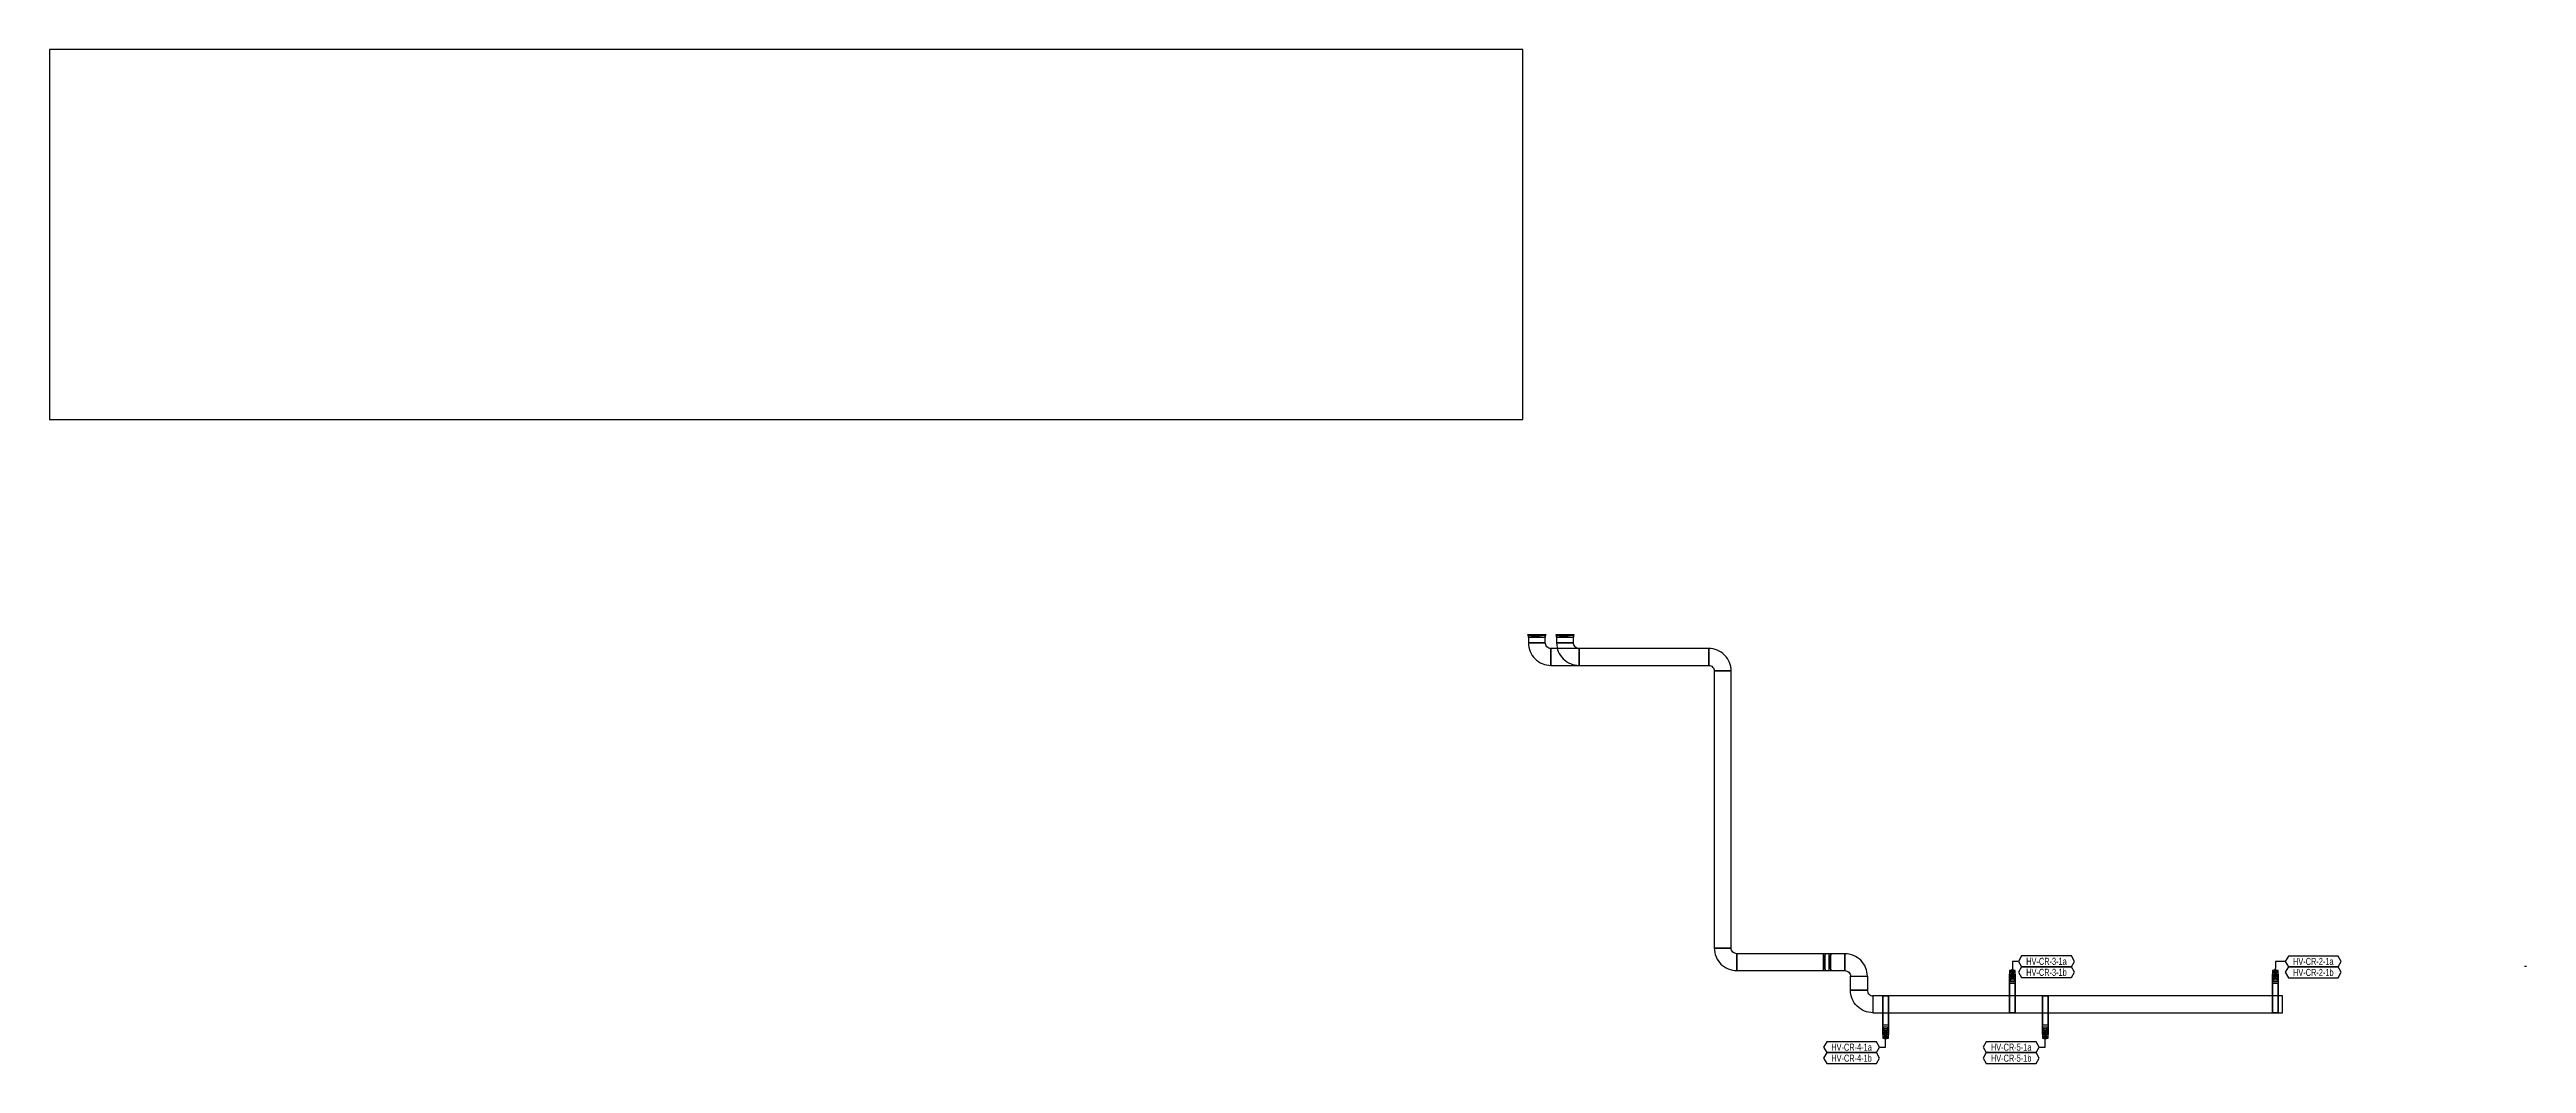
# Model space of a CAD drawing. Header units: millimetres. Extents: x 14100 to 374841, y -351975 to 881100.
# Drawn here: x 14100 to 146004, y 827105 to 881100 of the extents above; entities that cross this region are included whole.
import ezdxf
from ezdxf.enums import TextEntityAlignment as Align

# ---------------------------------------------------------------- set-up
doc = ezdxf.new("R2010")
doc.units = ezdxf.units.MM
doc.header["$LTSCALE"] = 150
doc.layers.get('Defpoints').update_dxf_attribs({"color": 150})
for name, color, linetype in [('-----26 Electrical Cable Tray_HV_UT A', 1, 'Continuous'), ('-----26 Electrical Cable Tray_HV_UT B', 71, 'Continuous'), ('-----29 주기', 1, 'Continuous'), ('-----30 Text', 2, 'Continuous'), ('-----99 Cable Schedule', 2, 'Continuous'), ('A-HAT-MATL', 8, 'Continuous')]:
    doc.layers.add(name, color=color, linetype=linetype)
doc.styles.add('ELEC', font='')
doc.styles.get('ELEC').set_extended_font_data('Dotum')

# ---------------------------------------------------------------- blocks, each defined once
blk = doc.blocks.new('A$550585017316')
at = {"color": 0}
for p, q in [((400, 300), (0, 300)), ((0, 300), (0, 0)), ((0, 0), (400, 0)), ((500, 300), (400, 300)), ((400, 0), (500, 0)), ((500, 0), (500, 300))]:
    blk.add_line(p, q, dxfattribs=at)
at = {"color": 8}
for p, q in [((100, 0), (0, 300)), ((0, 0), (100, 300)), ((100, 150), (400, 300)), ((100, 300), (100, 0)), ((100, 150), (400, 0)), ((400, 0), (400, 300))]:
    blk.add_line(p, q, dxfattribs=at)
blk = doc.blocks.new('A$C9a0ab699')
h = blk.add_hatch(color=0)
edge = h.paths.add_edge_path()
edge.add_arc((64, 64), 64, 720, 1080, ccw=False)
at = {"color": 0}
blk.add_circle((64, 64), 64, dxfattribs=at)

msp = doc.modelspace()

# ---------------------------------------------------------------- linework, layer by layer
at = {"layer": '-----26 Electrical Cable Tray_HV_UT A', "elevation": 0}
for points in [[(92854, 849905), (92854, 849805), (93754, 849805), (93754, 849905)], [(93754, 849505), (93754, 849905), (92854, 849905), (92854, 849505)], [(103654, 833250), (103654, 848005), (102754, 848005), (102754, 833250)], [(103954, 832050), (109704, 832050), (109704, 832950), (103954, 832950)], [(108954, 832050), (108954, 832950), (108854, 832950), (108854, 832050)], [(110904, 831750), (110904, 831005), (110004, 831005), (110004, 831750)], [(118478, 831359), (118478, 829809), (118778, 829809), (118778, 831359)], [(132479, 831355), (132479, 829805), (132779, 829805), (132779, 831355)], [(111204, 829805), (133004, 829805), (133004, 830705), (111204, 830705)], [(112029, 829155), (112029, 830705), (111729, 830705), (111729, 829155)], [(120529, 829155), (120529, 830705), (120229, 830705), (120229, 829155)]]:
    msp.add_lwpolyline(points, close=True, dxfattribs=at)
for points in [[(93754, 849905), (92854, 849805)], [(92854, 849905), (93754, 849805)], [(108854, 832950), (108954, 832050)], [(108954, 832950), (108854, 832050)]]:
    msp.add_lwpolyline(points, dxfattribs=at)
at = {"layer": '-----26 Electrical Cable Tray_HV_UT A'}
for points in [[(94054, 849205), (94054, 849205, -0.4142136), (93754, 849505), (93754, 849505), (92854, 849505, 0.4142136), (94054, 848305)], [(102454, 848305), (102454, 848305, -0.4142136), (102754, 848005), (102754, 848005), (103654, 848005, 0.4142136), (102454, 849205)]]:
    msp.add_lwpolyline(points, format="xyb", close=True, dxfattribs=at)
msp.add_lwpolyline([(94054, 848305), (102454, 848305), (102454, 849205), (94054, 849205)], close=True, dxfattribs=at)
at = {"layer": '-----26 Electrical Cable Tray_HV_UT A', "elevation": 0}
for points in [[(103954, 832950), (103954, 832950, -0.4142136), (103654, 833250), (103654, 833250), (102754, 833250, 0.4142136), (103954, 832050)], [(109704, 832050), (109704, 832050, -0.4142136), (110004, 831750), (110004, 831750), (110904, 831750, 0.4142136), (109704, 832950)], [(110904, 831005), (110904, 831005, 0.4142136), (111204, 830705), (111204, 830705), (111204, 829805, -0.4142136), (110004, 831005)]]:
    msp.add_lwpolyline(points, format="xyb", close=True, dxfattribs=at)
at = {"layer": '-----26 Electrical Cable Tray_HV_UT B', "elevation": 0}
for points in [[(94354, 849905), (94354, 849805), (95254, 849805), (95254, 849905)], [(95254, 849505), (95254, 849905), (94354, 849905), (94354, 849505)], [(103654, 833250), (103654, 848005), (102754, 848005), (102754, 833250)], [(103954, 832050), (109704, 832050), (109704, 832950), (103954, 832950)], [(108654, 832050), (108654, 832950), (108554, 832950), (108554, 832050)], [(110904, 831750), (110904, 831005), (110004, 831005), (110004, 831750)], [(118779, 831555), (118779, 829805), (118479, 829805), (118479, 831555)], [(132779, 831555), (132780, 829805), (132480, 829805), (132479, 831555)], [(111204, 829805), (133004, 829805), (133004, 830705), (111204, 830705)], [(111728, 828955), (111729, 830705), (112029, 830705), (112028, 828955)], [(120229, 828955), (120229, 830705), (120529, 830705), (120529, 828955)]]:
    msp.add_lwpolyline(points, close=True, dxfattribs=at)
for points in [[(95254, 849905), (94354, 849805)], [(94354, 849905), (95254, 849805)], [(108554, 832950), (108654, 832050)], [(108654, 832950), (108554, 832050)]]:
    msp.add_lwpolyline(points, dxfattribs=at)
at = {"layer": '-----26 Electrical Cable Tray_HV_UT B'}
for points in [[(95554, 849205), (95554, 849205, -0.4142136), (95254, 849505), (95254, 849505), (94354, 849505, 0.4142136), (95554, 848305)], [(102454, 848305), (102454, 848305, -0.4142136), (102754, 848005), (102754, 848005), (103654, 848005, 0.4142136), (102454, 849205)]]:
    msp.add_lwpolyline(points, format="xyb", close=True, dxfattribs=at)
msp.add_lwpolyline([(95554, 848305), (102454, 848305), (102454, 849205), (95554, 849205)], close=True, dxfattribs=at)
at = {"layer": '-----26 Electrical Cable Tray_HV_UT B', "elevation": 0}
for points in [[(103954, 832950), (103954, 832950, -0.4142136), (103654, 833250), (103654, 833250), (102754, 833250, 0.4142136), (103954, 832050)], [(109704, 832050), (109704, 832050, -0.4142136), (110004, 831750), (110004, 831750), (110904, 831750, 0.4142136), (109704, 832950)], [(110904, 831005), (110904, 831005, 0.4142136), (111204, 830705), (111204, 830705), (111204, 829805, -0.4142136), (110004, 831005)]]:
    msp.add_lwpolyline(points, format="xyb", close=True, dxfattribs=at)
at = {"layer": '-----29 주기', "elevation": 0}
for points in [[(119121, 832832), (118955, 832543), (119121, 832254), (121767, 832254), (121934, 832543), (121767, 832832)], [(119121, 832254), (118955, 831965), (119121, 831677), (121767, 831677), (121934, 831965), (121767, 832254)], [(117240, 828260), (117073, 827971), (117240, 827683), (119886, 827683), (120052, 827971), (119886, 828260)], [(117240, 827683), (117073, 827394), (117240, 827105), (119886, 827105), (120052, 827394), (119886, 827683)]]:
    msp.add_lwpolyline(points, close=True, dxfattribs=at)
at = {"layer": '-----29 주기'}
for points in [[(133329, 832827), (133162, 832539), (133329, 832250), (135975, 832250), (136142, 832539), (135975, 832827)], [(133329, 832250), (133162, 831961), (133329, 831672), (135975, 831672), (136142, 831961), (135975, 832250)], [(108740, 828260), (108573, 827971), (108740, 827682), (111385, 827682), (111552, 827971), (111385, 828260)], [(108740, 827682), (108573, 827394), (108740, 827105), (111385, 827105), (111552, 827394), (111385, 827682)]]:
    msp.add_lwpolyline(points, close=True, dxfattribs=at)
at = {"layer": '-----99 Cable Schedule', "color": 1, "elevation": 0}
for points in [[(118955, 832543), (118631, 832543), (118628, 831809)], [(120052, 827971), (120376, 827971), (120379, 828705)]]:
    msp.add_lwpolyline(points, dxfattribs=at)
at = {"layer": '-----99 Cable Schedule', "color": 1}
for points in [[(133162, 832539), (132631, 832539), (132629, 831805)], [(111552, 827971), (111876, 827971), (111879, 828705)]]:
    msp.add_lwpolyline(points, dxfattribs=at)
at = {"color": 0, "elevation": 0}
for points in [[(92829, 849905), (92829, 849955), (93779, 849955), (93779, 849905), (92829, 849905)], [(92879, 849805), (92854, 849805), (92854, 849905), (93754, 849905), (93754, 849805), (93729, 849805)], [(94329, 849905), (94329, 849955), (95279, 849955), (95279, 849905), (94329, 849905)], [(94379, 849805), (94354, 849805), (94354, 849905), (95254, 849905), (95254, 849805), (95229, 849805)]]:
    msp.add_lwpolyline(points, dxfattribs=at)
at = {"layer": 'A-HAT-MATL', "elevation": 0}
msp.add_lwpolyline([(146004, 832275), (145904, 832275)], dxfattribs=at)
at = {"layer": 'Defpoints', "elevation": 0}
msp.add_lwpolyline([(92554, 881100), (14100, 881100), (14100, 861405), (92554, 861405)], close=True, dxfattribs=at)

# ---------------------------------------------------------------- block references
at = {"layer": '-----26 Electrical Cable Tray_HV_UT A', "xscale": -1}
for p, rotation in [((118778, 831859), 90), ((132779, 831855), 90), ((111729, 828655), 270), ((120229, 828655), 270)]:
    msp.add_blockref('A$550585017316', p, dxfattribs=dict(at, rotation=rotation))
at = {"layer": '-----26 Electrical Cable Tray_HV_UT B'}
for p, rotation in [((118479, 832055, 0), 270), ((132479, 832055), 270), ((112028, 828455), 90), ((120529, 828455), 90)]:
    msp.add_blockref('A$550585017316', p, dxfattribs=dict(at, rotation=rotation))
at = {"layer": '-----99 Cable Schedule', "color": 1, "xscale": -1.5, "yscale": 1.5, "zscale": 1.5}
for p, rotation in [((118724, 831905), 90), ((118725, 832101, 0), 90), ((132725, 832101), 90), ((132725, 831901), 90), ((111782, 828409), 270), ((111783, 828609), 270), ((120282, 828409), 270), ((120283, 828609), 270)]:
    msp.add_blockref('A$C9a0ab699', p, dxfattribs=dict(at, rotation=rotation))

# ---------------------------------------------------------------- texts
at = {"layer": '-----30 Text', "linetype": 'Continuous', "style": 'ELEC', "width": 0.8}
for s, p in [('HV-CR-3-1a', (120444, 832543)), ('HV-CR-2-1a', (134652, 832539)), ('HV-CR-3-1b', (120444, 831965)), ('HV-CR-2-1b', (134652, 831961)), ('HV-CR-4-1a', (110062, 827971)), ('HV-CR-4-1b', (110062, 827394)), ('HV-CR-5-1a', (118563, 827971)), ('HV-CR-5-1b', (118563, 827394))]:
    msp.add_text(s, height=375, dxfattribs=at).set_placement(p, align=Align.MIDDLE)
at = {"color": 0, "style": 'ELEC', "width": 0.7}
for p in [(93327, 849851, 0), (94827, 849851, 0)]:
    msp.add_text('HV 트레이-UT', height=50, dxfattribs=at).set_placement(p, align=Align.MIDDLE_CENTER)

doc.saveas('drawing.dxf')
